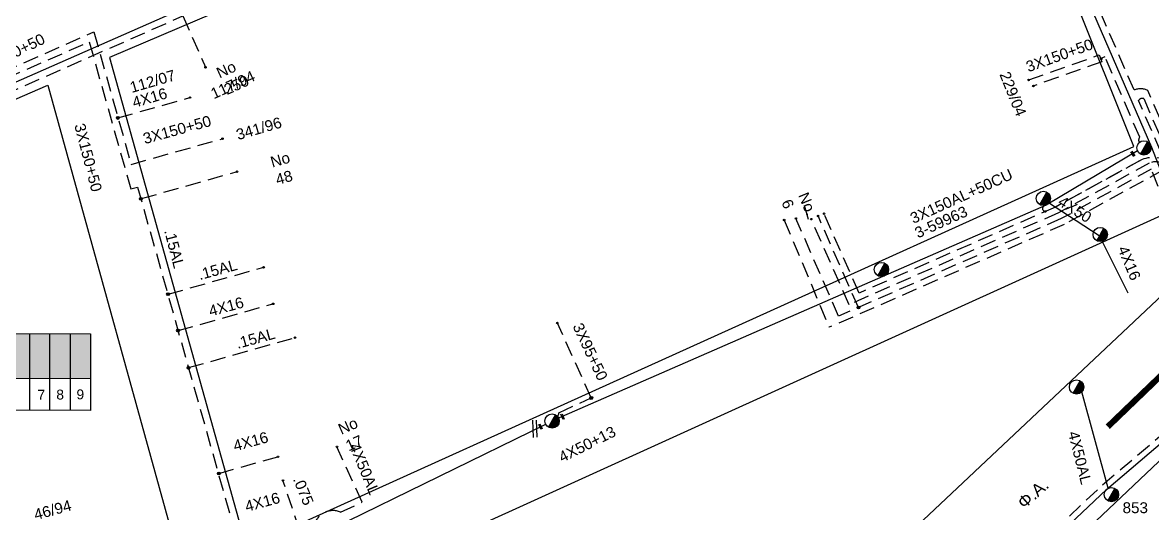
# Model space of a CAD drawing. Header units: millimetres. Extents: x 771 to 3391, y 686 to 1835.
# Drawn here: x 2301 to 2487.5, y 1290.7 to 1371.8 of the extents above; entities that cross this region are included whole.
import ezdxf

# ---------------------------------------------------------------- set-up
doc = ezdxf.new("R2010")
doc.units = ezdxf.units.MM
doc.linetypes.add('DASHED', pattern=[19.05, 12.7, -6.35])
for name, color, linetype in [('Pillar OTE', 7, 'Continuous'), ('Άγνωστα', 7, 'Continuous'), ('Γυμνά εναέρια ΧΤ (3Φ)   4x50CU', 7, 'Continuous'), ('Γυμνά εναέρια ΧΤ και ΦΟΠ (3Φ)   4x50+16AL', 7, 'Continuous'), ('Εναέρια παροχή ΧΤ 4x16', 7, 'SYN_LINE'), ('Επιγραφές - Σχήματα', 7, 'Continuous'), ('Καλωδια ΧΤ  3X95+50', 7, 'Continuous'), ('Καλώδια ΧΤ   15AL', 7, 'DASHED'), ('Καλώδια ΧΤ   3x150+50CU', 7, 'DASHED'), ('Καλώδια ΧΤ   3x150+70AL', 7, 'DASHED'), ('Καλώδια ΧΤ   3x150AL+50CU', 7, 'DASHED'), ('Μηχανική τομή', 7, 'Continuous'), ('Στύλος ΦΜ', 7, 'Continuous'), ('Στύλος ΦΜ @ 1', 7, 'Continuous'), ('Συνδέσεις', 7, 'Continuous'), ('Τομή', 7, 'Continuous'), ('Υπόβαθρο ΔΕΗ', 7, 'Continuous'), ('Υπόγεια Καλώδια Δικτύου ΧΤ   .075', 7, 'DASHED'), ('Υπόγεια Καλώδια Δικτύου ΧΤ   .15', 7, 'DASHED'), ('Υπόγεια καλώδια Παροχών ΧΤ   4x16AL', 7, 'DASHED'), ('Υπόγεια καλώδια Παροχών ΧΤ   4x50AL', 7, 'DASHED')]:
    doc.layers.add(name, color=color, linetype=linetype)
doc.styles.get("Standard").update_dxf_attribs({"font": 'arial.ttf'})
doc.linetypes.add('SYN_LINE', pattern='A,0.5,-0.0001,["/\\/\\/\\/",Standard,S=0.1,R=0,X=0,Y=-0.05],-0.25', length=0.7501)
doc.dimstyles.new('ISO-25', dxfattribs={"dimtxt": 2.5, "dimasz": 2.5, "dimexe": 1.25, "dimexo": 0.625, "dimtad": 1, "dimtxsty": 'Standard', "dimcen": 2.5, "dimadec": 0, "dimazin": 0, "dimtfac": 1, "dimtmove": 0, "dimatfit": 3, "dimfxl": 1, "dimarcsym": 0})

# ---------------------------------------------------------------- blocks, each defined once
blk = doc.blocks.new('ΥΠΑΡΧΩΝ ΤΣΙΜΕΝΤΕΝΙΟΣ ΣΤΥΛΟΣ')
at = {"layer": 'Στύλος ΦΜ'}
blk.add_hatch(color=7, dxfattribs=at).paths.add_polyline_path([(-1.29, -2.28, 0.574793), (2.62, 0, 0.268822), (1.3, 2.27)])
at = {"layer": 'Στύλος ΦΜ', "color": 7}
blk.add_line((-1.29, -2.28), (1.3, 2.27), dxfattribs=at)
blk.add_circle((0, 0), 2.62, dxfattribs=at)
at = {"layer": 'Στύλος ΦΜ', "flags": 4}
for tag, p in [('ΑΡΙΘΜΟΣ', (-4.68, 8.05)), ('ΤΥΠΟΣ', (-4.91, 3.03))]:
    blk.add_attdef(tag, p, '', height=4, dxfattribs=at)
blk = doc.blocks.new('_ΣΥΝΔΕΣΗ')
at = {"layer": 'Συνδέσεις', "linetype": 'SYN_LINE', "ltscale": 40}
blk.add_hatch(color=256, dxfattribs=at).paths.add_polyline_path([(0.5, -0.01, 1), (-0.5, -0.01, 1)])
at = {"layer": 'Συνδέσεις'}
blk.add_circle((0, -0.01), 0.5, dxfattribs=at)
blk = doc.blocks.new('ΜΗΧΑΝΙΚΗ ΤΟΜΗ')
at = {"layer": 'Μηχανική τομή', "ltscale": 40}
for p, q in [((-1.89, 0.78), (1.89, 0.78)), ((1.89, 0), (-1.89, 0))]:
    blk.add_line(p, q, dxfattribs=at)
blk = doc.blocks.new('ΤΟΜΗ')
at = {"layer": 'Τομή', "ltscale": 40}
for p, q in [((-5.68, 0), (5.68, 0)), ((5.68, -2.33), (-5.68, -2.33))]:
    blk.add_line(p, q, dxfattribs=at)

msp = doc.modelspace()

# ---------------------------------------------------------------- hatches: boundary and pattern name
at = {"layer": 'Καλώδια ΧΤ   3x150+50CU', "linetype": 'DASHED', "ltscale": 0.2}
h = msp.add_hatch(color=173, dxfattribs=at)
h.dxf.hatch_style = 1
h.paths.add_polyline_path([(2302.15402, 1320.38182), (2298.75737, 1320.38203), (2298.75691, 1313.00912), (2302.15355, 1313.00582)])
h = msp.add_hatch(color=85, dxfattribs=at)
h.dxf.hatch_style = 1
h.paths.add_polyline_path([(2305.49106, 1320.38161), (2302.15402, 1320.38182), (2302.15355, 1313.00582), (2305.4906, 1313.00258)])
h = msp.add_hatch(color=1, dxfattribs=at)
h.dxf.hatch_style = 1
h.paths.add_polyline_path([(2308.87944, 1320.3814), (2305.49106, 1320.38161), (2305.4906, 1313.00258), (2308.87898, 1312.99929)])
h = msp.add_hatch(color=151, dxfattribs=at)
h.dxf.hatch_style = 1
h.paths.add_polyline_path([(2312.19954, 1320.38119), (2308.87944, 1320.3814), (2308.87898, 1312.99929), (2312.19908, 1312.99606)])

# ---------------------------------------------------------------- linework, layer by layer
at = {"color": 85, "const_width": 1}
msp.add_lwpolyline([(2480.13988, 1305.01309), (2495.89225, 1320.16938)], dxfattribs=at)
at = {"layer": 'Pillar OTE', "ltscale": 40}
for points in [[(2281.86567, 1307.7428), (2281.86646, 1320.38309), (2312.19954, 1320.38119), (2312.19875, 1307.71344), (2281.86567, 1307.74373)], [(2302.15322, 1307.72347), (2302.15402, 1320.38182)], [(2305.49027, 1307.72014), (2305.49106, 1320.38161)], [(2308.87865, 1307.71675), (2308.87944, 1320.3814)], [(2281.866, 1313.02552), (2312.19908, 1312.99606)]]:
    msp.add_lwpolyline(points, dxfattribs=at)
at = {"layer": 'Γυμνά εναέρια ΧΤ (3Φ)   4x50CU', "color": 151, "linetype": 'Continuous', "ltscale": 0.2}
msp.add_lwpolyline([(2480.19039, 1294.84617), (2475.83145, 1310.75085)], dxfattribs=at)
at = {"layer": 'Γυμνά εναέρια ΧΤ και ΦΟΠ (3Φ)   4x50+16AL', "color": 30, "linetype": 'Continuous', "ltscale": 0.2}
msp.add_lwpolyline([(2278.28449, 1351.20283), (2295.244, 1359.92884), (2336.46877, 1378.10623), (2368.56444, 1392.09812), (2393.5723, 1401.14014)], dxfattribs=at)
at = {"layer": 'Γυμνά εναέρια ΧΤ και ΦΟΠ (3Φ)   4x50+16AL', "color": 1, "linetype": 'Continuous', "ltscale": 0.2}
msp.add_lwpolyline([(2469.48022, 1392.45153), (2487.34351, 1351.18119), (2501.77378, 1314.00973), (2512.67454, 1289.56274), (2519.37069, 1272.05904)], dxfattribs=at)
at = {"layer": 'Γυμνά εναέρια ΧΤ και ΦΟΠ (3Φ)   4x50+16AL', "color": 2, "linetype": 'Continuous', "ltscale": 0.2}
msp.add_lwpolyline([(2485.05013, 1350.54857), (2469.95077, 1341.62162), (2443.03102, 1329.83247), (2389.08371, 1306.25748)], dxfattribs=at)
at = {"layer": 'Γυμνά εναέρια ΧΤ και ΦΟΠ (3Φ)   4x50+16AL', "color": 151, "linetype": 'Continuous', "ltscale": 0.2}
msp.add_lwpolyline([(2405.45113, 1222.98994), (2430.75368, 1247.96206), (2457.80628, 1273.70047), (2479.93959, 1294.6663), (2500.6861, 1312.28944)], dxfattribs=at)
at = {"layer": 'Γυμνά εναέρια ΧΤ και ΦΟΠ (3Φ)   4x50+16AL', "color": 5, "linetype": 'Continuous', "ltscale": 0.2}
msp.add_lwpolyline([(2302.57665, 1267.43271), (2316.02033, 1272.22373), (2328.25627, 1278.69423), (2352.23586, 1288.24413), (2387.34577, 1305.44032)], dxfattribs=at)
at = {"layer": 'Εναέρια παροχή ΧΤ 4x16', "color": 2, "ltscale": 20}
msp.add_lwpolyline([(2470.00704, 1342.25722), (2478.72457, 1336.61792), (2483.44449, 1327.1394)], dxfattribs=at)
at = {"layer": 'Καλωδια ΧΤ  3X95+50', "color": 2, "linetype": 'DASHED', "ltscale": 0.2}
msp.add_lwpolyline([(2394.8676, 1309.76276), (2389.23242, 1322.21214)], dxfattribs=at)
at = {"layer": 'Καλώδια ΧΤ   3x150+50CU', "color": 5, "linetype": 'DASHED', "ltscale": 0.2}
msp.add_lwpolyline([(2541.56103, 1331.15852, 0.416828495), (2540.66372, 1331.47203), (2539.00585, 1335.91041), (2503.47146, 1322.34922), (2493.35337, 1347.51657, 0.373023443), (2490.287, 1352.38352), (2486.75809, 1360.5365, 0.216204894), (2484.47196, 1360.62218), (2470.97897, 1391.79561, 0.543432331), (2468.02803, 1396.58566)], format="xyb", dxfattribs=at)
at = {"layer": 'Καλώδια ΧΤ   3x150+50CU', "color": 151, "linetype": 'DASHED', "ltscale": 0.2}
msp.add_lwpolyline([(2274.89098, 1348.34043, 0.978410524), (2279.84393, 1350.70787), (2293.33265, 1357.62963, 0.846387547), (2297.93397, 1359.83625), (2327.43964, 1372.8463), (2331.21684, 1364.27994)], format="xyb", dxfattribs=at)
at = {"layer": 'Καλώδια ΧΤ   3x150+50CU', "color": 2, "linetype": 'DASHED', "ltscale": 0.2}
for points in [[(2271.70922, 1352.54887, -0.27998777), (2277.62006, 1353.51101), (2294.23577, 1362.04166), (2312.74477, 1370.2029), (2318.9106, 1348.33207), (2333.98872, 1352.5829)], [(2539.52384, 1327.51397), (2537.46373, 1333.02935), (2502.31549, 1319.62891), (2490.67435, 1348.60407, 0.228170816), (2485.80822, 1349.15777), (2471.52574, 1341.29719), (2439.08902, 1327.09195), (2433.305, 1340.19192)]]:
    msp.add_lwpolyline(points, format="xyb", dxfattribs=at)
at = {"layer": 'Καλώδια ΧΤ   3x150+50CU', "color": 1, "linetype": 'DASHED', "ltscale": 0.2}
msp.add_lwpolyline([(2467.08595, 1362.28532), (2478.73595, 1366.41116), (2479.18498, 1365.28861), (2467.77557, 1361.24798)], dxfattribs=at)
for points in [[(2485.35148, 1351.96332, -0.328866851), (2485.40907, 1352.83985), (2479.66859, 1366.10234), (2478.9789, 1365.80382)], [(2424.96247, 1222.27278), (2430.0242, 1227.09735), (2419.44223, 1238.20334), (2430.05775, 1248.68024), (2457.21988, 1274.52243), (2479.26342, 1295.40321), (2498.95043, 1312.12713, -0.67448404), (2499.93285, 1313.34404)]]:
    msp.add_lwpolyline(points, format="xyb", dxfattribs=at)
at = {"layer": 'Καλώδια ΧΤ   3x150+50CU', "color": 133, "linetype": 'DASHED', "ltscale": 0.2}
msp.add_lwpolyline([(2540.67705, 1327.94473), (2538.23779, 1334.47502), (2502.81274, 1320.96929), (2491.63929, 1348.99201, 0.245888741), (2488.90368, 1350.38336), (2485.22177, 1358.88984, -0.348902921), (2486.08761, 1359.20106), (2489.53453, 1351.23749, -0.201461996), (2492.65227, 1349.26045), (2472.94636, 1338.415), (2434.16097, 1321.42945)], format="xyb", dxfattribs=at)
at = {"layer": 'Καλώδια ΧΤ   3x150+50CU', "color": 62, "linetype": 'DASHED', "ltscale": 0.2}
msp.add_lwpolyline([(2538.36823, 1327.08232), (2536.68345, 1331.59277), (2501.74457, 1318.26282), (2489.73239, 1348.15895, 0.300387582), (2486.98438, 1348.52612), (2471.99928, 1340.33646), (2437.41953, 1325.16184), (2431.18002, 1339.2934)], format="xyb", dxfattribs=at)
at = {"layer": 'Καλώδια ΧΤ   3x150+50CU', "linetype": 'DASHED', "ltscale": 0.2}
msp.add_lwpolyline([(2485.35773, 1348.90983), (2471.52574, 1341.29719), (2439.08902, 1327.09195)], dxfattribs=at)
at = {"layer": 'Καλώδια ΧΤ   3x150+50CU', "color": 6, "linetype": 'DASHED', "ltscale": 0.2}
for points in [[(2537.31854, 1326.37355), (2535.89632, 1330.14649), (2499.76447, 1316.38844), (2487.31439, 1347.54286), (2472.47282, 1339.37573), (2435.71011, 1323.27599), (2428.65515, 1339.38552)], [(2438.98892, 1324.7119), (2432.36558, 1339.71281)]]:
    msp.add_lwpolyline(points, dxfattribs=at)
at = {"layer": 'Καλώδια ΧΤ   3x150+50CU', "color": 2, "linetype": 'DASHED', "ltscale": 0.2}
msp.add_arc((2469.84621, 1341.04784), 0.4856, 108.5057087, 270.1586263, dxfattribs=at)
at = {"layer": 'Καλώδια ΧΤ   3x150+70AL', "color": 2, "linetype": 'DASHED', "ltscale": 0.2}
msp.add_lwpolyline([(2389.24429, 1306.7831, 0.374685096), (2389.502, 1307.33403), (2394.8676, 1309.76276)], format="xyb", dxfattribs=at)
at = {"layer": 'Καλώδια ΧΤ   3x150AL+50CU', "color": 6, "linetype": 'DASHED', "ltscale": 0.2}
msp.add_lwpolyline([(2320.62106, 1342.68837), (2336.45403, 1347.152)], dxfattribs=at)
at = {"layer": 'Καλώδια ΧΤ   3x150AL+50CU', "color": 133, "ltscale": 0.2}
msp.add_lwpolyline([(2426.72402, 1339.13382), (2434.16097, 1321.42945)], dxfattribs=at)
at = {"layer": 'Υπόβαθρο ΔΕΗ'}
for points in [[(2337.97253, 1285.00536), (2484.4468, 1351.30659), (2454.78966, 1425.44773), (2315.3288, 1365.98262), (2337.97253, 1285.00536)], [(2305.14221, 1361.43686), (2327.66727, 1280.05729), (2302.41147, 1268.62894), (2248.36363, 1325.60742), (2269.51218, 1345.96005), (2305.14221, 1361.43686)], [(2312.10627, 1259.52834), (2489.06779, 1339.92554), (2492.97433, 1330.3508), (2372.43364, 1216.87923), (2351.68239, 1216.64469), (2312.10627, 1259.52834)]]:
    msp.add_lwpolyline(points, dxfattribs=at)
msp.add_lwpolyline([(2500.9702, 1310.99597), (2518.01634, 1270.53085), (2487.90811, 1242.85462), (2437.23991, 1192.51507), (2422.06741, 1192.85066), (2406.23542, 1209.44493), (2405.86997, 1220.91199)], close=True, dxfattribs=at)
at = {"layer": 'Υπόγεια Καλώδια Δικτύου ΧΤ   .075', "color": 5, "linetype": 'DASHED', "ltscale": 0.2}
msp.add_lwpolyline([(2350.82206, 1289.07177, -0.71102856), (2349.6978, 1289.2151), (2346.74169, 1287.87702), (2343.96585, 1296.14152)], format="xyb", dxfattribs=at)
at = {"layer": 'Υπόγεια Καλώδια Δικτύου ΧΤ   .15', "color": 6, "linetype": 'DASHED', "ltscale": 0.2}
msp.add_lwpolyline([(2273.1579, 1352.49483, -0.243440424), (2278.3832, 1352.5694), (2294.73989, 1360.98525), (2311.9842, 1368.58885), (2318.83673, 1344.28222), (2319.96284, 1344.59969), (2336.02071, 1287.64077)], format="xyb", dxfattribs=at)
for points in [[(2325.0051, 1326.90174), (2340.83807, 1331.36538)], [(2328.38602, 1314.77484), (2346.10332, 1319.7697)]]:
    msp.add_lwpolyline(points, dxfattribs=at)
at = {"layer": 'Υπόγεια καλώδια Παροχών ΧΤ   4x16AL', "color": 2, "linetype": 'DASHED', "ltscale": 0.2}
msp.add_lwpolyline([(2316.70181, 1356.01744), (2328.62193, 1359.37796)], dxfattribs=at)
at = {"layer": 'Υπόγεια καλώδια Παροχών ΧΤ   4x16AL', "color": 6, "linetype": 'DASHED', "ltscale": 0.2}
for points in [[(2326.65865, 1320.8875), (2342.49162, 1325.35113)], [(2333.38162, 1297.30075), (2343.14098, 1300.05211)]]:
    msp.add_lwpolyline(points, dxfattribs=at)
at = {"layer": 'Υπόγεια καλώδια Παροχών ΧΤ   4x50AL', "color": 5, "linetype": 'DASHED', "ltscale": 0.2}
msp.add_lwpolyline([(2349.1866, 1288.98371, -0.431815301), (2353.46455, 1290.92011), (2357.02207, 1292.53041), (2352.91289, 1301.60852)], format="xyb", dxfattribs=at)

# ---------------------------------------------------------------- block references
at = {"layer": 'Μηχανική τομή'}
for p, xscale, yscale, zscale, rotation in [((2484.19701, 1350.00587), 0.2500000000001928, 0.2500000000001928, 0.2500000000001928, 304.6420780625804), ((2390.03948, 1306.64404), 0.2500000000001928, 0.2500000000001928, 0.2500000000001928, 292.4609932917984), ((2386.583, 1305.06604), 0.249999999999919, 0.249999999999919, 0.249999999999919, 115.910301280676)]:
    msp.add_blockref('ΜΗΧΑΝΙΚΗ ΤΟΜΗ', p, dxfattribs=dict(at, xscale=xscale, yscale=yscale, zscale=zscale, rotation=rotation))
at = {"layer": 'Στύλος ΦΜ @ 1', "ltscale": 40, "xscale": 0.4499999999998181, "yscale": 0.4499999999998181, "zscale": 0.4499999999998181}
for p in [(2486.10995, 1351.06229), (2469.50958, 1342.71363), (2478.89123, 1336.75727), (2442.77447, 1330.98196), (2474.98689, 1311.57174), (2388.40348, 1305.95837)]:
    msp.add_blockref('ΥΠΑΡΧΩΝ ΤΣΙΜΕΝΤΕΝΙΟΣ ΣΤΥΛΟΣ', p, dxfattribs=at)
at = {"layer": 'Στύλος ΦΜ @ 1', "ltscale": 40}
ref = msp.add_blockref('ΥΠΑΡΧΩΝ ΤΣΙΜΕΝΤΕΝΙΟΣ ΣΤΥΛΟΣ', (2480.74547, 1293.80741), dxfattribs=dict(at, xscale=0.4499999999998181, yscale=0.4499999999998181, zscale=0.4499999999998181))
ref.add_attrib('ΤΥΠΟΣ', '853', (2482.58094, 1290.7378), dxfattribs={"layer": 'Στύλος ΦΜ', "height": 1.8, "flags": 4})
at = {"layer": 'Συνδέσεις'}
for p, xscale, yscale, zscale in [((2479.05634, 1365.77161), 0.25, 0.25, 0.25), ((2331.18386, 1364.35474), 0.25, 0.25, 0.25), ((2467.06046, 1362.2763), 0.25, 0.25, 0.25), ((2467.85603, 1361.27647), 0.25, 0.25, 0.25), ((2328.62193, 1359.37796), 0.25, 0.25, 0.25), ((2316.70181, 1356.01744), 0.4777242751394019, 0.4777242751394019, 0.4777242751394019), ((2333.98872, 1352.5829), 0.25, 0.25, 0.25), ((2336.38665, 1347.133), 0.25, 0.25, 0.25), ((2320.51047, 1342.65719), 0.4777242751394019, 0.4777242751394019, 0.4777242751394019), ((2426.71915, 1339.14972), 0.25, 0.25, 0.25), ((2428.65029, 1339.40142), 0.25, 0.25, 0.25), ((2431.17929, 1339.30132), 0.25, 0.25, 0.25), ((2432.31646, 1339.8303), 0.25, 0.25, 0.25), ((2433.30721, 1340.19317), 0.25, 0.25, 0.25), ((2469.84755, 1340.56225), 0.25, 0.25, 0.25), ((2340.76966, 1331.34609), 0.25, 0.25, 0.25), ((2325.0051, 1326.90174), 0.4777242751394019, 0.4777242751394019, 0.4777242751394019), ((2342.3518, 1325.31171), 0.25, 0.25, 0.25), ((2438.98892, 1324.7119), 0.4777242751394019, 0.4777242751394019, 0.4777242751394019), ((2326.65865, 1320.8875), 0.4777242751394019, 0.4777242751394019, 0.4777242751394019), ((2389.26632, 1322.13724), 0.25, 0.25, 0.25), ((2345.96349, 1319.73028), 0.25, 0.25, 0.25), ((2328.37774, 1314.75116), 0.4777242751394019, 0.4777242751394019, 0.4777242751394019), ((2394.8676, 1309.76276), 0.4777242751394019, 0.4777242751394019, 0.4777242751394019), ((2343.1403, 1300.05192), 0.25, 0.25, 0.25), ((2352.90156, 1301.70204), 0.25, 0.25, 0.25), ((2333.38162, 1297.30075), 0.4777242751394019, 0.4777242751394019, 0.4777242751394019), ((2343.96585, 1296.14152), 0.25, 0.25, 0.25)]:
    msp.add_blockref('_ΣΥΝΔΕΣΗ', p, dxfattribs=dict(at, xscale=xscale, yscale=yscale, zscale=zscale))
at = {"layer": 'Τομή', "xscale": 0.2499999999998873, "yscale": 0.2499999999998873, "zscale": 0.2499999999998873, "rotation": 272.2006426483703}
msp.add_blockref('ΤΟΜΗ', (2385.8361, 1304.70092), dxfattribs=at)

# ---------------------------------------------------------------- texts
at = {"ltscale": 30, "char_height": 1.63441, "width": 11.2572904, "attachment_point": 1}
for s, insert in [('7', (2303.43648, 1311.11655)), ('8', (2306.55044, 1311.1436)), ('9', (2309.88102, 1311.17066))]:
    msp.add_mtext(s, dxfattribs=dict(at, insert=insert))
at = {"layer": 'Άγνωστα', "color": 7, "char_height": 1.8, "attachment_point": 1}
for s, gutter_width, insert, rotation in [('3X150+50', 12.5, (2293.73188, 1364.95481), 26.1601248), ('3X150+50', 12.5, (2466.4243, 1365.2372), 19.751206), ('117/94', 1.9263, (2331.80644, 1360.71624), 24.3685301), ('229/04', 12.5, (2463.89189, 1363.88707), 291.9487097), ('3X150+50', 12.5, (2320.68342, 1353.41461), 15.3301745), ('.15AL', 12.5, (2329.76026, 1330.95082), 15.3301745), ('.15AL', 12.5, (2336.0132, 1319.6028), 15.3301745), ('3X95+50', 12.5, (2393.38032, 1322.38184), 294.9962216), ('4X50+13', 12.5, (2389.25781, 1300.66235), 26.6279846), ('46/94', 12.5, (2302.66886, 1291.31358), 15.3301745)]:
    msp.add_mtext_dynamic_manual_height_columns(s, width=1.8, gutter_width=gutter_width, heights=[0.04535], dxfattribs=dict(at, insert=insert, rotation=rotation))
at = {"layer": 'Άγνωστα', "color": 7}
note = msp.add_mtext_dynamic_manual_height_columns('Νο ', width=1.8, gutter_width=1.9263, heights=[0.04535, 1.84119], dxfattribs=dict(at, insert=(2329.3598, 1362.60931), char_height=1.8, attachment_point=1, rotation=24.3685301))
for column, words in zip(note.columns.linked_columns, ['250']):
    column.text = words
note = msp.add_mtext_dynamic_manual_height_columns('No ', width=1.8, gutter_width=1.58964, heights=[0.04535, 0], dxfattribs=dict(at, insert=(2429.35539, 1347.07005), char_height=1.8, attachment_point=1, rotation=292.5681617))
for column, words in zip(note.columns.linked_columns, ['6']):
    column.text = words
note = msp.add_mtext_dynamic_manual_height_columns('No ', width=1.8, gutter_width=1.95726, heights=[0.04535, 0], dxfattribs=dict(at, insert=(2349.429, 1303.77313), char_height=1.8, attachment_point=1, rotation=24.0718799))
for column, words in zip(note.columns.linked_columns, ['17']):
    column.text = words
at = {"layer": 'Εναέρια παροχή ΧΤ 4x16', "color": 7, "char_height": 1.8, "attachment_point": 1}
for s, insert, rotation in [('112/07', (2318.50014, 1361.85646), 16.2021219), ('4X16', (2318.88921, 1359.39381), 16.2021219), ('341/96', (2336.04933, 1354.06137), 16.2021219), ('4X16', (2483.40357, 1335.1031), 292.5681617), ('4X16', (2331.52636, 1324.94305), 15.3301745), ('4X16', (2335.57003, 1302.67902), 15.3301745), ('4X16', (2337.50101, 1292.6729), 15.3301745)]:
    msp.add_mtext_dynamic_manual_height_columns(s, width=1.8, gutter_width=12.5, heights=[0.04535], dxfattribs=dict(at, insert=insert, rotation=rotation))
at = {"layer": 'Εναέρια παροχή ΧΤ 4x16', "color": 7}
note = msp.add_mtext_dynamic_manual_height_columns('Νο ', width=1.8, gutter_width=1.9263, heights=[0.04535, 1.84119], dxfattribs=dict(at, insert=(2338.13439, 1348.48071), char_height=1.8, attachment_point=1, rotation=16.2021219))
for column, words in zip(note.columns.linked_columns, ['48']):
    column.text = words
at = {"layer": 'Επιγραφές - Σχήματα', "color": 85, "linetype": 'Continuous', "insert": (2464.99537, 1292.8271), "char_height": 2.019182, "width": 8.1175664, "attachment_point": 1, "rotation": 41.5690998}
msp.add_mtext('Φ.Α.', dxfattribs=at)
at = {"layer": 'Καλώδια ΧΤ   15AL', "color": 7, "char_height": 1.8, "attachment_point": 1, "rotation": 284.5237127}
for s, insert in [('3X150+50', (2311.24897, 1355.27352)), ('.15AL', (2326.09355, 1337.8277))]:
    msp.add_mtext_dynamic_manual_height_columns(s, width=1.8, gutter_width=12.5, heights=[0.04535], dxfattribs=dict(at, insert=insert))
at = {"layer": 'Καλώδια ΧΤ   3x150AL+50CU', "color": 7, "char_height": 1.8, "attachment_point": 1, "rotation": 24.384987}
for s, insert in [('3X150AL+50CU', (2447.28857, 1340.13826)), ('3-59963', (2448.04307, 1337.73845))]:
    msp.add_mtext_dynamic_manual_height_columns(s, width=1.8, gutter_width=12.5, heights=[0.04535], dxfattribs=dict(at, insert=insert))
at = {"layer": 'Υπόγεια Καλώδια Δικτύου ΧΤ   .075', "color": 7, "insert": (2347.23484, 1297.04523), "char_height": 1.8, "attachment_point": 1, "rotation": 292.5681617}
msp.add_mtext_dynamic_manual_height_columns('.075', width=1.8, gutter_width=12.5, heights=[0.04535], dxfattribs=at)
at = {"layer": 'Υπόγεια καλώδια Παροχών ΧΤ   4x50AL', "color": 7, "char_height": 1.8, "attachment_point": 1}
for s, insert, rotation in [('4X50', (2472.71629, 1343.25663), 327.6746987), ('4X50AL', (2475.31841, 1304.45651), 284.1430373), ('4X50AL', (2356.55345, 1302.52624), 292.5681617)]:
    msp.add_mtext_dynamic_manual_height_columns(s, width=1.8, gutter_width=12.5, heights=[0.04535], dxfattribs=dict(at, insert=insert, rotation=rotation))

# ---------------------------------------------------------------- leaders
at = {"layer": 'Επιγραφές - Σχήματα', "ltscale": 40}
msp.add_leader([(2430.7272, 1339.22663), (2430.07816, 1341.53947)], dimstyle='ISO-25', override={"dimasz": 1, "dimtad": 0}, dxfattribs=at)

doc.saveas('drawing.dxf')
